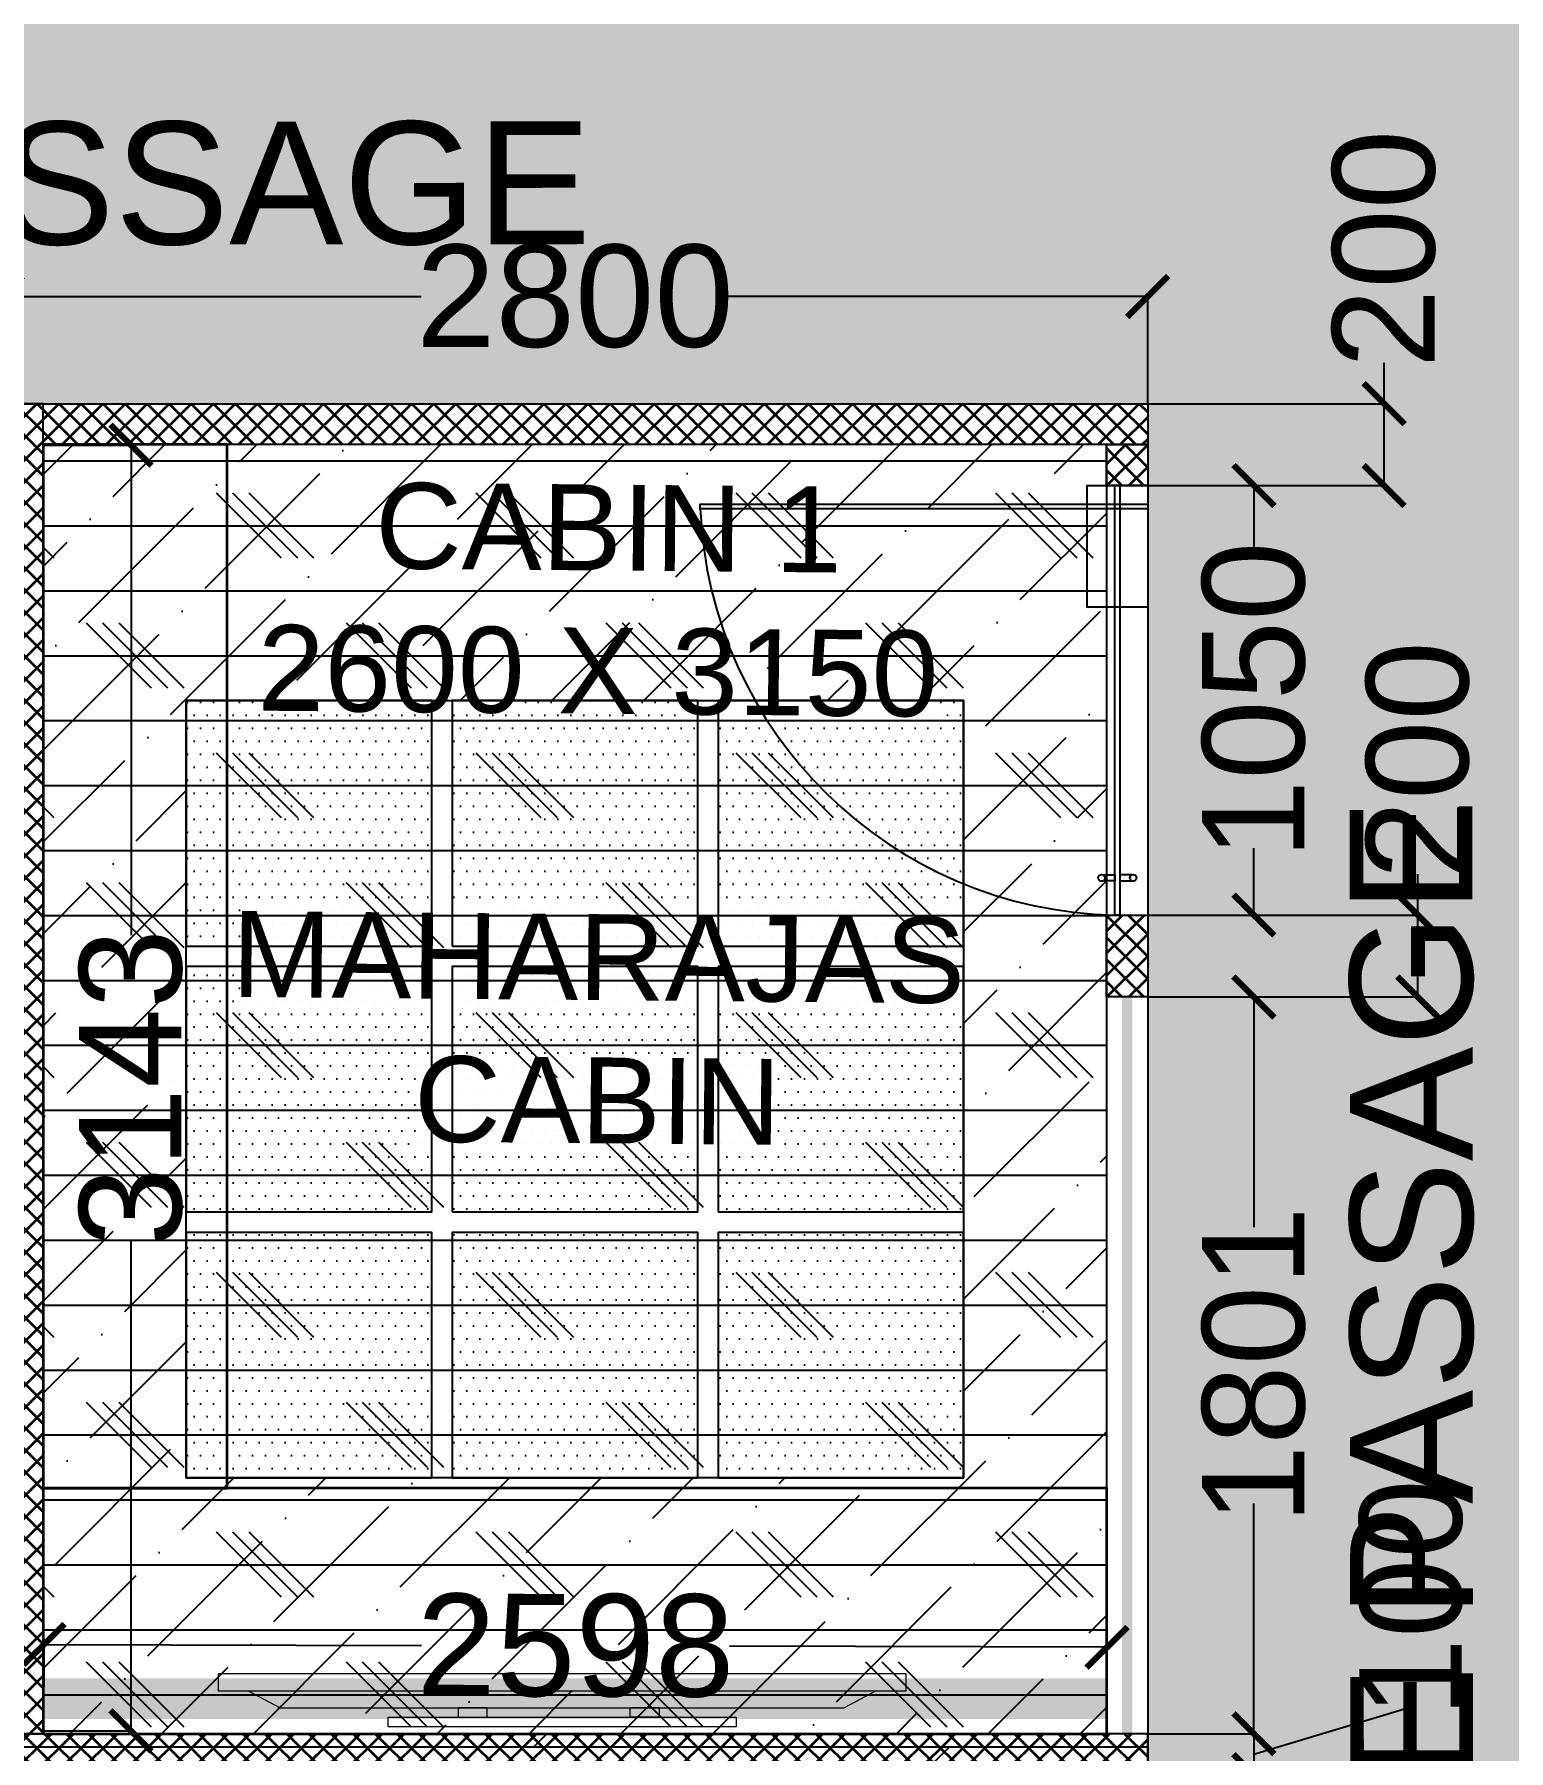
# Model space of a CAD drawing. Header units: millimetres. Extents: x 263321 to 4958806, y 33647 to 987811.
# Drawn here: x 2391690 to 2395294, y 492641 to 496836 of the extents above; entities that cross this region are included whole.
import ezdxf

# ---------------------------------------------------------------- set-up
doc = ezdxf.new("R2010")
doc.units = ezdxf.units.MM
doc.header["$PDMODE"] = 3
for name, color, linetype, lineweight in [('A-DOOR-FULL', 40, 'Continuous', 18), ('A-GLASS PARTITION', 5, 'Continuous', 18), ('A-GYPSUM PARTITION', 250, 'Continuous', 35), ('CABLE TRAY POWER', 1, 'Continuous', 35), ('TOA- AV', 7, 'Continuous', 9)]:
    doc.layers.add(name, color=color, linetype=linetype, lineweight=lineweight)
for name, color, linetype in [('CEILING TOA', 7, 'Continuous'), ('CH - MAN', 8, 'Continuous'), ('DOOR', 5, 'Continuous'), ('FIN WALL GRAPHIC', 10, 'Continuous'), ('FLOORING TOA', 7, 'Continuous'), ('PARTITION DIM.', 250, 'Continuous'), ('PARTITION GYPSUM', 250, 'Continuous'), ('TEXT', 250, 'Continuous')]:
    doc.layers.add(name, color=color, linetype=linetype)
doc.styles.add('ARIAL', font='arial.ttf')
doc.styles.get("Standard").update_dxf_attribs({"font": 'arial.ttf'})
doc.styles.add('TEXT @ 150', font='arial.ttf', dxfattribs={"height": 225})
doc.dimstyles.new('DIM @ 150', dxfattribs={"dimtxt": 225, "dimasz": 100, "dimexe": 1, "dimexo": 0, "dimgap": 0.5, "dimtad": 0, "dimdec": 0, "dimzin": 0, "dimdsep": 46, "dimtxsty": 'TEXT @ 150', "dimblk": 'ARCHTICK', "dimcen": -2, "dimclrd": 8, "dimclre": 8, "dimclrt": 7, "dimadec": 0, "dimazin": 0, "dimtfac": 1, "dimtdec": 0, "dimtofl": 0, "dimtmove": 0, "dimatfit": 3, "dimldrblk": 'OPEN90', "dimfxl": 1, "dimtolj": 1, "dimtzin": 0, "dimlwd": -1, "dimlwe": -1, "dimarcsym": 0})
pattern_1 = [(45, (13069.08, -8478.743), (-26.94076836, 26.94076836), []), (135, (13069.08, -8478.743), (-26.94076836, -26.94076836), [])]
pattern_2 = [(0, (13069.078, -8478.743), (15.875, 31.75), [0, -31.75])]

# ---------------------------------------------------------------- blocks, each defined once
blk = doc.blocks.new('_ArchTick')
at = {"color": 0, "linetype": 'ByBlock', "const_width": 0.15}
blk.add_lwpolyline([(-0.5, -0.5), (0.5, 0.5)], dxfattribs=at)
blk = doc.blocks.new('*D594')
at = {"layer": 'Defpoints', "color": 0, "transparency": 16777216}
for p in [(2391713.8, 492900.4), (2391713.2, 492689.2), (2394311.6, 492682)]:
    blk.add_point(p, dxfattribs=at)
at = {"layer": 'PARTITION DIM.', "color": 8, "transparency": 16777216}
for p, q in [((2391713.2, 492689.2), (2391713.8, 492901.4)), ((2391713.8, 492900.4), (2392636.8, 492897.8)), ((2394312.2, 492893.2), (2393389.2, 492895.7)), ((2394311.6, 492682), (2394312.2, 492894.2))]:
    blk.add_line(p, q, dxfattribs=at)
at = {"layer": 'PARTITION DIM.', "color": 8, "transparency": 16777216, "xscale": 100, "yscale": 100, "zscale": 100}
for p, rotation in [((2391713.8, 492900.4), 179.8412100249086), ((2394312.2, 492893.2), 359.8412100249087)]:
    blk.add_blockref('_ArchTick', p, dxfattribs=dict(at, rotation=rotation))
at = {"layer": 'PARTITION DIM.', "color": 7, "transparency": 16777216, "insert": (2393013, 492896.8), "char_height": 250, "attachment_point": 5, "rotation": 359.8412}
blk.add_mtext('\\A1;2598', dxfattribs=at)
blk = doc.blocks.new('_Open90')
at = {"color": 0, "linetype": 'ByBlock'}
for p, q in [((-0.5, 0.5), (0, 0)), ((0, 0), (-1, 0)), ((0, 0), (-0.5, -0.5))]:
    blk.add_line(p, q, dxfattribs=at)
blk = doc.blocks.new('*D598')
at = {"layer": 'Defpoints', "color": 0, "transparency": 16777216}
for p in [(2391713.2, 495831.8), (2391926.5, 495831.8), (2391713.2, 492689.2)]:
    blk.add_point(p, dxfattribs=at)
at = {"layer": 'PARTITION DIM.', "color": 8, "transparency": 16777216}
for p, q in [((2391713.2, 495831.8), (2391927.5, 495831.8)), ((2391926.5, 495831.8), (2391926.5, 494634.2)), ((2391926.5, 492689.2), (2391926.5, 493886.8)), ((2391713.2, 492689.2), (2391927.5, 492689.2))]:
    blk.add_line(p, q, dxfattribs=at)
at = {"layer": 'PARTITION DIM.', "color": 8, "transparency": 16777216, "xscale": 100, "yscale": 100, "zscale": 100}
for p, rotation in [((2391926.5, 495831.8), 90), ((2391926.5, 492689.2), 270)]:
    blk.add_blockref('_ArchTick', p, dxfattribs=dict(at, rotation=rotation))
at = {"layer": 'PARTITION DIM.', "color": 7, "transparency": 16777216, "insert": (2391926.5, 494260.5), "char_height": 250, "attachment_point": 5, "rotation": 90}
blk.add_mtext('\\A1;3143', dxfattribs=at)
blk = doc.blocks.new('*D625')
at = {"layer": 'Defpoints', "color": 0, "transparency": 16777216}
for p in [(2394411.6, 496195.3), (2391611.6, 495933.1), (2394411.6, 495933.1)]:
    blk.add_point(p, dxfattribs=at)
at = {"layer": 'PARTITION DIM.', "color": 8, "transparency": 16777216}
for p, q in [((2391611.6, 495933.1), (2391611.6, 496196.3)), ((2391611.6, 496195.3), (2392636.1, 496195.3)), ((2394411.6, 496195.3), (2393387.1, 496195.3)), ((2394411.6, 495933.1), (2394411.6, 496196.3))]:
    blk.add_line(p, q, dxfattribs=at)
at = {"layer": 'PARTITION DIM.', "color": 8, "transparency": 16777216, "xscale": 100, "yscale": 100, "zscale": 100, "rotation": 180}
blk.add_blockref('_ArchTick', (2391611.6, 496195.3), dxfattribs=at)
at = {"layer": 'PARTITION DIM.', "color": 8, "transparency": 16777216, "xscale": 100, "yscale": 100, "zscale": 100}
blk.add_blockref('_ArchTick', (2394411.6, 496195.3), dxfattribs=at)
at = {"layer": 'PARTITION DIM.', "color": 7, "transparency": 16777216, "insert": (2393011.6, 496195.3), "char_height": 250, "attachment_point": 5}
blk.add_mtext('\\A1;2800', dxfattribs=at)
blk = doc.blocks.new('*D659')
at = {"layer": 'Defpoints', "color": 0, "transparency": 16777216}
for p in [(2394411.6, 495933.1), (2394411.6, 495733.1), (2394989.5, 495733.1)]:
    blk.add_point(p, dxfattribs=at)
at = {"layer": 'PARTITION DIM.', "color": 8, "transparency": 16777216}
for p, q in [((2394989.5, 495933.1), (2394989.5, 496033.1)), ((2394411.6, 495933.1), (2394990.5, 495933.1)), ((2394989.5, 495733.1), (2394989.5, 495933.1)), ((2394411.6, 495733.1), (2394990.5, 495733.1))]:
    blk.add_line(p, q, dxfattribs=at)
at = {"layer": 'PARTITION DIM.', "color": 8, "transparency": 16777216, "xscale": 100, "yscale": 100, "zscale": 100}
for p, rotation in [((2394989.5, 495933.1), 90), ((2394989.5, 495733.1), 270)]:
    blk.add_blockref('_ArchTick', p, dxfattribs=dict(at, rotation=rotation))
at = {"layer": 'PARTITION DIM.', "color": 7, "transparency": 16777216, "insert": (2394989.5, 496311.4), "char_height": 250, "attachment_point": 5, "rotation": 90}
blk.add_mtext('\\A1;200', dxfattribs=at)
blk = doc.blocks.new('*D660')
at = {"layer": 'Defpoints', "color": 0, "transparency": 16777216}
for p in [(2394410.8, 495733.1), (2394411.6, 494683.1), (2394671.3, 494683.1)]:
    blk.add_point(p, dxfattribs=at)
at = {"layer": 'PARTITION DIM.', "color": 8, "transparency": 16777216}
for p, q in [((2394410.8, 495733.1), (2394672.3, 495733.1)), ((2394671.3, 495733.1), (2394671.3, 495569.7)), ((2394671.3, 494683.1), (2394671.3, 494846.4)), ((2394411.6, 494683.1), (2394672.3, 494683.1))]:
    blk.add_line(p, q, dxfattribs=at)
at = {"layer": 'PARTITION DIM.', "color": 8, "transparency": 16777216, "xscale": 100, "yscale": 100, "zscale": 100}
for p, rotation in [((2394671.3, 495733.1), 90), ((2394671.3, 494683.1), 270)]:
    blk.add_blockref('_ArchTick', p, dxfattribs=dict(at, rotation=rotation))
at = {"layer": 'PARTITION DIM.', "color": 7, "transparency": 16777216, "insert": (2394671.3, 495208.1), "char_height": 250, "attachment_point": 5, "rotation": 90}
blk.add_mtext('\\A1;1050', dxfattribs=at)
blk = doc.blocks.new('*D661')
at = {"layer": 'Defpoints', "color": 0, "transparency": 16777216}
for p in [(2394411.6, 494483), (2394411.6, 492682), (2394671.3, 492682)]:
    blk.add_point(p, dxfattribs=at)
at = {"layer": 'PARTITION DIM.', "color": 8, "transparency": 16777216}
for p, q in [((2394411.6, 494483), (2394672.3, 494483)), ((2394671.3, 494483), (2394671.3, 493920.4)), ((2394671.3, 492682), (2394671.3, 493244.6)), ((2394411.6, 492682), (2394672.3, 492682))]:
    blk.add_line(p, q, dxfattribs=at)
at = {"layer": 'PARTITION DIM.', "color": 8, "transparency": 16777216, "xscale": 100, "yscale": 100, "zscale": 100}
for p, rotation in [((2394671.3, 494483), 90), ((2394671.3, 492682), 270)]:
    blk.add_blockref('_ArchTick', p, dxfattribs=dict(at, rotation=rotation))
at = {"layer": 'PARTITION DIM.', "color": 7, "transparency": 16777216, "insert": (2394671.3, 493582.5), "char_height": 250, "attachment_point": 5, "rotation": 90}
blk.add_mtext('\\A1;1801', dxfattribs=at)
blk = doc.blocks.new('*D662')
at = {"layer": 'Defpoints', "color": 0, "transparency": 16777216}
for p in [(2394411.6, 492682), (2394411.6, 492582), (2394671.3, 492582)]:
    blk.add_point(p, dxfattribs=at)
at = {"layer": 'PARTITION DIM.', "color": 8, "transparency": 16777216}
for p, q in [((2394671.3, 492632), (2395056, 492747.4)), ((2395056, 492747.4), (2395056, 492748.4)), ((2394411.6, 492682), (2394672.3, 492682)), ((2394671.3, 492682), (2394671.3, 492582)), ((2394411.6, 492582), (2394672.3, 492582))]:
    blk.add_line(p, q, dxfattribs=at)
at = {"layer": 'PARTITION DIM.', "color": 8, "transparency": 16777216, "xscale": 100, "yscale": 100, "zscale": 100}
for p, rotation in [((2394671.3, 492682), 90), ((2394671.3, 492582), 270)]:
    blk.add_blockref('_ArchTick', p, dxfattribs=dict(at, rotation=rotation))
at = {"layer": 'PARTITION DIM.', "color": 7, "transparency": 16777216, "insert": (2395056, 493012.9), "char_height": 250, "attachment_point": 5, "rotation": 90}
blk.add_mtext('\\A1;100', dxfattribs=at)
blk = doc.blocks.new('door-3f-01')
at = {"layer": 'A-GLASS PARTITION', "color": 5}
blk.add_line((-36, 0), (-36, 4), dxfattribs=at)
at = {"layer": 'DOOR', "elevation": 0}
blk.add_lwpolyline([(-1.95, 37.5), (-1.55, 37.5), (-1.55, 0), (-1.95, 0)], close=True, dxfattribs=at)
at = {"layer": 'DOOR', "color": 252, "true_color": 0x939598}
blk.add_lwpolyline([(0, 0), (-10.2, 0), (-10.2, 5.08), (0, 5.08), (0, 0)], dxfattribs=at)
at = {"layer": 'DOOR'}
for points in [[(-32.64, 3.74), (-32.64, 2.74), (-33.14, 2.74), (-33.14, 3.74)], [(-32.64, 1.34), (-32.64, 2.34), (-33.14, 2.34), (-33.14, 1.34)]]:
    blk.add_lwpolyline(points, dxfattribs=at)
blk.add_lwpolyline([(-36, 2.34), (-36, 2.74), (0, 2.74), (0, 2.34)], close=True, dxfattribs=at)
for centre in [(-32.89, 3.86), (-32.89, 1.22)]:
    blk.add_circle(centre, 0.278, dxfattribs=at)
at = {"layer": 'DOOR', "color": 252, "true_color": 0x939598}
blk.add_arc((-0.52, 2.04, 0), 35.48, 92.2973, 178.8766, dxfattribs=at)
blk = doc.blocks.new('*D715')
at = {"layer": 'Defpoints', "color": 0, "transparency": 16777216}
for p in [(2394411.6, 494683), (2395072, 494683), (2394411.6, 494483)]:
    blk.add_point(p, dxfattribs=at)
at = {"layer": 'PARTITION DIM.', "color": 8, "transparency": 16777216}
for p, q in [((2395072, 494683), (2395072, 494783)), ((2394411.6, 494683), (2395073, 494683)), ((2395072, 494483), (2395072, 494683)), ((2394411.6, 494483), (2395073, 494483))]:
    blk.add_line(p, q, dxfattribs=at)
at = {"layer": 'PARTITION DIM.', "color": 8, "transparency": 16777216, "xscale": 100, "yscale": 100, "zscale": 100}
for p, rotation in [((2395072, 494683), 90), ((2395072, 494483), 270)]:
    blk.add_blockref('_ArchTick', p, dxfattribs=dict(at, rotation=rotation))
at = {"layer": 'PARTITION DIM.', "color": 7, "transparency": 16777216, "insert": (2395072, 495061.4), "char_height": 250, "attachment_point": 5, "rotation": 90}
blk.add_mtext('\\A1;200', dxfattribs=at)
blk = doc.blocks.new('A$C60412B90')
at = {"layer": 'TOA- AV', "color": 30, "true_color": 0xf8991e}
blk.add_line((256.5, 111), (986.5, 111), dxfattribs=at)
at = {"layer": 'TOA- AV', "color": 6}
for p, q in [((-37.2, 55.5), (29.9, 91)), ((1280.2, 55.5), (1213.1, 91)), ((-100, 55.5), (1343, 55.5))]:
    blk.add_line(p, q, dxfattribs=at)
at = {"layer": 'TOA- AV', "color": 30, "true_color": 0xf8991e}
for points in [[(986.5, 111), (986.5, 131), (256.5, 131), (256.5, 111)], [(403.4, 91), (464.2, 91)], [(825.1, 91), (764.2, 91)]]:
    blk.add_lwpolyline(points, dxfattribs=at)
for points in [[(403.4, 111), (464.2, 111), (464.2, 91), (403.4, 91)], [(825.1, 111), (764.2, 111), (764.2, 91), (825.1, 91)]]:
    blk.add_lwpolyline(points, close=True, dxfattribs=at)
at = {"layer": 'TOA- AV', "color": 6}
for points in [[(29.9, 91), (1213.1, 91)], [(1343, 55.5), (1343, 20), (-100, 20), (-100, 55.5)]]:
    blk.add_lwpolyline(points, dxfattribs=at)

msp = doc.modelspace()

# ---------------------------------------------------------------- hatches: boundary and pattern name
at = {"layer": 'A-GYPSUM PARTITION', "true_color": 0x636466}
h = msp.add_hatch(dxfattribs=at)
h.set_pattern_fill('ANSI37', color=251, scale=12)
h.set_pattern_definition(pattern_1)
h.paths.add_polyline_path([(2391711.6, 495933.1), (2391611.6, 495933.1), (2391611.6, 492682), (2391711.6, 492682)])
h = msp.add_hatch(dxfattribs=at)
h.set_pattern_fill('ANSI37', color=251, scale=12)
h.set_pattern_definition(pattern_1)
h.paths.add_polyline_path([(2394411.6, 495833.1), (2391711.6, 495833.1), (2391711.6, 495933.1), (2394411.6, 495933.1)])
h = msp.add_hatch(dxfattribs=at)
h.set_pattern_fill('ANSI37', color=251, scale=12, angle=-90)
h.set_pattern_definition([(315, (1889998.975, 2867616.454), (26.94076836, 26.94076836), []), (45, (1889998.975, 2867616.454), (-26.94076836, 26.94076836), [])])
h.paths.add_polyline_path([(2394411.6, 495833.1), (2394411.6, 495733), (2394310.8, 495733), (2394310.8, 495833.1)])
h = msp.add_hatch(dxfattribs=at)
h.set_pattern_fill('ANSI37', color=251, scale=12, angle=-90)
h.set_pattern_definition([(315, (1889998.976, 2866366.464), (26.94076836, 26.94076836), []), (45, (1889998.976, 2866366.464), (-26.94076836, 26.94076836), [])])
h.paths.add_polyline_path([(2394411.6, 494683), (2394411.6, 494483), (2394310.8, 494483), (2394310.8, 494683)])
h = msp.add_hatch(dxfattribs=at)
h.set_pattern_fill('ANSI37', color=251, scale=12)
h.set_pattern_definition(pattern_1)
h.paths.add_polyline_path([(2394411.6, 492682), (2388131.6, 492682), (2388131.6, 492582), (2394411.6, 492582)])
at = {"layer": 'CEILING TOA', "true_color": 0x939598}
h = msp.add_hatch(dxfattribs=at)
h.set_pattern_fill('ANSI36', color=252, scale=50)
h.set_pattern_definition([(45, (13069.08, -8478.74), (84.189901, 308.696304), [396.875, -79.375, 0, -79.375])])
h.paths.add_polyline_path([(2392061.6, 495207.5), (2393961.6, 495207.5), (2393961.6, 493307.5), (2392061.6, 493307.5)], flags=16)
h.paths.add_polyline_path([(2394311.6, 495833.1), (2391711.6, 495833.1), (2391711.6, 492682), (2394311.6, 492682)])
h = msp.add_hatch(dxfattribs=at)
h.set_pattern_fill('DOTS', color=252, scale=20)
h.set_pattern_definition(pattern_2)
h.paths.add_polyline_path([(2393961.6, 493907.5), (2393361.6, 493907.5), (2393361.6, 493307.5), (2393961.6, 493307.5)], flags=17)
h.paths.add_polyline_path([(2392661.6, 495207.5), (2392061.6, 495207.5), (2392061.6, 494607.5), (2392661.6, 494607.5)], flags=17)
h.paths.add_polyline_path([(2393361.6, 493307.5), (2393961.6, 493307.5), (2393961.6, 493907.5), (2393361.6, 493907.5)])
h.paths.add_polyline_path([(2393361.6, 493957.5), (2393961.6, 493957.5), (2393961.6, 494557.5), (2393361.6, 494557.5)])
h.paths.add_polyline_path([(2393361.6, 494607.5), (2393961.6, 494607.5), (2393961.6, 495207.5), (2393361.6, 495207.5)])
h.paths.add_polyline_path([(2392061.6, 493307.5), (2392661.6, 493307.5), (2392661.6, 493907.5), (2392061.6, 493907.5)])
h.paths.add_polyline_path([(2392711.6, 493307.5), (2393311.6, 493307.5), (2393311.6, 493907.5), (2392711.6, 493907.5)])
h.paths.add_polyline_path([(2392061.6, 493957.5), (2392661.6, 493957.5), (2392661.6, 494557.5), (2392061.6, 494557.5)])
h.paths.add_polyline_path([(2392711.6, 493957.5), (2393311.6, 493957.5), (2393311.6, 494557.5), (2392711.6, 494557.5)])
h.paths.add_polyline_path([(2392061.6, 494607.5), (2392661.6, 494607.5), (2392661.6, 495207.5), (2392061.6, 495207.5)])
h.paths.add_polyline_path([(2392711.6, 494607.5), (2393311.6, 494607.5), (2393311.6, 495207.5), (2392711.6, 495207.5)])
h = msp.add_hatch(dxfattribs=at)
h.set_pattern_fill('DOTS', color=252, scale=20)
h.set_pattern_definition(pattern_2)
h.paths.add_polyline_path([(2392061.6, 494607.5), (2392661.6, 494607.5), (2392661.6, 495207.5), (2392061.6, 495207.5)])
h.paths.add_polyline_path([(2393361.6, 493307.5), (2393961.6, 493307.5), (2393961.6, 493907.5), (2393361.6, 493907.5)])
at = {"layer": 'FLOORING TOA', "true_color": 0xc7c8ca}
h = msp.add_hatch(dxfattribs=at)
h.set_pattern_fill('EARTH', color=9, scale=120)
edge = h.paths.add_edge_path()
edge.add_line((2399150.3, 470683.1), (2406751.6, 470683.1))
edge.add_line((2406751.6, 470683.1), (2406751.6, 489283.1))
edge.add_line((2406751.6, 489283.1), (2406777, 491421.9))
edge.add_line((2406777, 491421.9), (2410711.6, 491383.1))
edge.add_line((2410711.6, 491383.1), (2410711.6, 490662.8))
edge.add_line((2410711.6, 490662.8), (2412251.6, 490662.8))
edge.add_line((2412251.6, 490662.8), (2412251.6, 491383.1))
edge.add_line((2412251.6, 491383.1), (2413501.6, 491383.1))
edge.add_line((2413501.6, 491383.1), (2413501.6, 490641.9))
edge.add_line((2413501.6, 490641.9), (2414541.6, 490641.9))
edge.add_line((2414541.6, 490641.9), (2414541.6, 491383.1))
edge.add_line((2414541.6, 491383.1), (2419059.8, 491383.1))
edge.add_line((2419059.8, 491383.1), (2419290.9, 492883.1))
edge.add_line((2419290.9, 492883.1), (2413191.6, 492883.1))
edge.add_line((2413191.6, 492883.1), (2413191.6, 495458.2))
edge.add_line((2413191.6, 495458.2), (2416206.2, 495458.2))
edge.add_line((2416206.2, 495458.2), (2416206.2, 496558.2))
edge.add_line((2416206.2, 496558.2), (2413191.6, 496558.2))
edge.add_line((2413191.6, 496558.2), (2413191.6, 498963.1))
edge.add_line((2413191.6, 498963.1), (2411651.6, 498963.1))
edge.add_line((2411651.6, 498963.1), (2411651.6, 492883.1))
edge.add_line((2411651.6, 492883.1), (2404451.6, 492883.1))
edge.add_line((2404451.6, 492883.1), (2404452.6, 502283.1))
edge.add_line((2404452.6, 502283.1), (2402951.6, 502283.1))
edge.add_line((2402951.6, 502283.1), (2402951.4, 497183.5))
edge.add_line((2402951.4, 497183.5), (2402951.6, 497133.1))
edge.add_line((2402951.6, 497133.1), (2399951.6, 497133.1))
edge.add_line((2399951.6, 497133.1), (2399951.6, 505326.9))
edge.add_arc((2397396.4, -38564.5), 543897.4, 89.730828, 95.307778)
edge.add_line((2347082.8, 503000.8), (2347082.9, 472483.1))
edge.add_line((2347082.9, 472483.1), (2343851.6, 472483.1))
edge.add_line((2343851.6, 472483.1), (2343851.6, 458383.2))
edge.add_line((2343851.6, 458383.2), (2354252.4, 458383.2))
edge.add_line((2354252.4, 458383.2), (2354252.7, 455753.4))
edge.add_arc((2374151.3, 141679.3), 314703.8, 88.069715, 93.625218, ccw=False)
edge.add_line((2384751.6, 456204.5), (2384751.6, 459200.3))
edge.add_line((2384751.6, 459200.3), (2394751.8, 459200.3))
edge.add_line((2394751.8, 459200.3), (2394749.6, 457484.3))
edge.add_line((2394749.6, 457484.3), (2395751.6, 457483.1))
edge.add_line((2395751.6, 457483.1), (2395751.6, 458383.1))
edge.add_line((2395751.6, 458383.1), (2396651.6, 458383.1))
edge.add_line((2396651.6, 458383.1), (2396651.6, 459197.4))
edge.add_line((2396651.6, 459197.4), (2399811.2, 459198))
edge.add_line((2399811.2, 459198), (2399811.2, 460833.1))
edge.add_line((2399811.2, 460833.1), (2398551.6, 460833.1))
edge.add_line((2398551.6, 460833.1), (2398551.6, 466883.1))
edge.add_line((2398551.6, 466883.1), (2403551.7, 466883.1))
edge.add_line((2403551.7, 466883.1), (2403551.7, 465533.1))
edge.add_line((2403551.7, 465533.1), (2407851.7, 465533.1))
edge.add_line((2407851.7, 465533.1), (2407851.7, 460783.1))
edge.add_line((2407851.7, 460783.1), (2409491.6, 460783.1))
edge.add_line((2409491.6, 460783.1), (2409496.3, 466883.1))
edge.add_line((2409496.3, 466883.1), (2415285.8, 466883.1))
edge.add_line((2415285.8, 466883.1), (2415516.9, 468383.1))
edge.add_line((2415516.9, 468383.1), (2399151.6, 468383.1))
edge.add_arc((2399151.6, 468983.1), 600, 180.0002, 269.9977, ccw=False)
edge.add_line((2398551.6, 468983.1), (2398551.6, 470083.1))
edge.add_arc((2399151.6, 470083.1), 600, 90.125, 179.9999, ccw=False)
edge = h.paths.add_edge_path(flags=16)
edge.add_line((2350804.3, 495933.1), (2349254.3, 495933.1))
edge.add_arc((2349254.3, 495533.1), 400, 90.0003, 179.7889)
edge.add_line((2348854.3, 495534.5), (2348854.3, 492844.4))
edge.add_line((2348854.3, 492844.4), (2350804.3, 492844.4))
edge.add_line((2350804.3, 492844.4), (2350804.3, 495933.1))
h.paths.add_polyline_path([(2380451.6, 495933.1), (2394411.6, 495933.1), (2394411.6, 489283.1), (2388129.7, 489289.9), (2388129.7, 487283.1), (2379984.7, 487283), (2379984.7, 489283.1), (2380551.6, 489283.1)], flags=16)
edge = h.paths.add_edge_path(flags=16)
edge.add_line((2404951.6, 487283.1), (2348951.6, 487283.1))
edge.add_arc((2348951.6, 486983.1), 300, 90, 179.997)
edge.add_line((2348651.6, 486983.1), (2348650.9, 472483.1))
edge.add_line((2348650.9, 472483.1), (2404951.6, 472483.1))
edge.add_line((2404951.6, 472483.1), (2404951.6, 487283.1))
h.paths.add_polyline_path([(2396751.6, 460833.1), (2396751.6, 464283.1)], flags=16)
at = {"layer": 'FLOORING TOA', "true_color": 0x2776bb}
h = msp.add_hatch(dxfattribs=at)
h.set_pattern_fill('CORK', color=152, scale=50)
h.set_pattern_definition([(0, (90021.14, 24146.98), (0, 158.75), []), (135, (90100.5, 24067.6), (-317.50014, -317.50014), [224.5065, -224.5065]), (135, (90140.2, 24067.6), (-317.50014, -317.50014), [224.5065, -224.5065]), (135, (90179.9, 24067.6), (-317.50014, -317.50014), [224.5065, -224.5065])])
h.paths.add_polyline_path([(2394311.6, 495833.1), (2391711.6, 495833.1), (2391711.6, 492682), (2394311.6, 492682)])
at = {"layer": 'FLOORING TOA', "true_color": 0xc7c8ca}
h = msp.add_hatch(dxfattribs=at)
h.set_pattern_fill('DOLMIT', color=9, scale=20)
h.set_pattern_definition([(0, (90021.14, 24146.98), (0, 127), []), (45, (90021.14, 24146.98), (-253.999827, 253.999827), [179.60512, -359.210245])])
h.paths.add_polyline_path([(2394411.6, 492682), (2388131.6, 492682), (2388131.6, 492582), (2394411.6, 492582)])

# ---------------------------------------------------------------- linework, layer by layer
at = {"layer": 'A-GLASS PARTITION', "linetype": 'ByBlock', "ltscale": 5}
for p, q in [((2394310.8, 495733.1), (2394310.8, 495833.1)), ((2394310.8, 495833.1), (2394310.8, 495733)), ((2394311.6, 495733.1), (2394311.6, 495833.1)), ((2394411.6, 495733.1), (2394411.6, 495833.1)), ((2394410.8, 495733.1), (2394310.8, 495733.1)), ((2394410.8, 495733), (2394310.8, 495733)), ((2394411.6, 495733.1), (2394311.6, 495733.1)), ((2394410.8, 494683.1), (2394309.5, 494683.1)), ((2394310.8, 494683.7, 0.1), (2394410.8, 494683.7, 0)), ((2394311.6, 492682), (2394311.6, 494683.1)), ((2394411.6, 494683.1), (2394311.6, 494683.1)), ((2394411.6, 494683.1), (2394411.6, 492682))]:
    msp.add_line(p, q, dxfattribs=at)
at = {"layer": 'A-GLASS PARTITION', "linetype": 'ByBlock', "ltscale": 5, "const_width": 25, "elevation": 0}
for points in [[(2394360.4, 494683), (2394360.4, 494683.7)], [(2394361.5, 492682), (2394361.2, 494483)]]:
    msp.add_lwpolyline(points, dxfattribs=at)
at = {"layer": 'CABLE TRAY POWER', "elevation": 0}
for points in [[(2391711.6, 493282), (2392161.6, 493282), (2392161.6, 495833.1), (2391711.6, 495833.1)], [(2394311.6, 492682), (2394311.6, 493282), (2391711.6, 493282), (2391711.6, 492682)]]:
    msp.add_lwpolyline(points, close=True, dxfattribs=at)
at = {"layer": 'CEILING TOA', "elevation": 0}
for points in [[(2380451.6, 495933.1), (2394411.6, 495933.1), (2394411.6, 489283.1), (2394411.6, 489289.9), (2394411.6, 487283.1), (2380453, 487283.1), (2380451.6, 489287.4)], [(2394311.6, 495833.1), (2391711.6, 495833.1), (2391711.6, 492682), (2394311.6, 492682)], [(2392061.6, 494607.5), (2392661.6, 494607.5), (2392661.6, 495207.5), (2392061.6, 495207.5)], [(2392061.6, 495207.5), (2393961.6, 495207.5), (2393961.6, 493307.5), (2392061.6, 493307.5)], [(2392711.6, 494607.5), (2393311.6, 494607.5), (2393311.6, 495207.5), (2392711.6, 495207.5)], [(2393361.6, 494607.5), (2393961.6, 494607.5), (2393961.6, 495207.5), (2393361.6, 495207.5)], [(2392061.6, 493957.5), (2392661.6, 493957.5), (2392661.6, 494557.5), (2392061.6, 494557.5)], [(2392711.6, 493957.5), (2393311.6, 493957.5), (2393311.6, 494557.5), (2392711.6, 494557.5)], [(2393361.6, 493957.5), (2393961.6, 493957.5), (2393961.6, 494557.5), (2393361.6, 494557.5)], [(2392061.6, 493307.5), (2392661.6, 493307.5), (2392661.6, 493907.5), (2392061.6, 493907.5)], [(2392711.6, 493307.5), (2393311.6, 493307.5), (2393311.6, 493907.5), (2392711.6, 493907.5)], [(2393361.6, 493307.5), (2393961.6, 493307.5), (2393961.6, 493907.5), (2393361.6, 493907.5)]]:
    msp.add_lwpolyline(points, close=True, dxfattribs=at)
at = {"layer": 'CH - MAN', "color": 18, "true_color": 0x000000}
msp.add_lwpolyline([(2380451.6, 495933.1), (2394411.6, 495933.1), (2394411.6, 489283.1), (2388129.7, 489289.1), (2388129.7, 487282.2), (2379984.7, 487283), (2379984.7, 489283.1), (2380451.6, 489287.4)], close=True, dxfattribs=at)
at = {"layer": 'FIN WALL GRAPHIC', "color": 80, "const_width": 100, "elevation": 0}
msp.add_lwpolyline([(2391711.6, 492767.6), (2394311.6, 492767.6)], dxfattribs=at)
at = {"layer": 'FLOORING TOA'}
msp.add_lwpolyline([(2380451.6, 495933.1), (2394411.6, 495933.1), (2394411.6, 489283.1), (2388129.7, 489289.9), (2388129.7, 487283.1), (2379984.7, 487283), (2379984.7, 489283.1), (2380551.6, 489283.1)], close=True, dxfattribs=at)
at = {"layer": 'PARTITION GYPSUM', "color": 30, "elevation": 0}
for points in [[(2391711.6, 495933.1), (2391611.6, 495933.1), (2391611.6, 492682), (2391711.6, 492682)], [(2394411.6, 495833.1), (2391711.6, 495833.1), (2391711.6, 495933.1), (2394411.6, 495933.1)], [(2394411.6, 495833.1), (2394411.6, 495733), (2394310.8, 495733), (2394310.8, 495833.1)], [(2394411.6, 494683), (2394411.6, 494483), (2394310.8, 494483), (2394310.8, 494683)], [(2394411.6, 492682), (2388131.6, 492682), (2388131.6, 492582), (2394411.6, 492582)]]:
    msp.add_lwpolyline(points, close=True, dxfattribs=at)

# ---------------------------------------------------------------- block references
at = {"layer": 'A-DOOR-FULL', "linetype": 'Continuous', "xscale": 29.16666484490015, "yscale": 29.16666484490015, "zscale": 29.16666484490015, "rotation": 89.99989653425753}
msp.add_blockref('door-3f-01', (2394411.6, 495733.1), dxfattribs=at)
at = {"layer": 'TOA- AV', "color": 0, "xscale": -1.165259826544024, "yscale": 1.165259826544024, "zscale": 1.165259826544024, "rotation": 180.0000573728107}
msp.add_blockref('A$C60412B90', (2392256.2, 492851.6), dxfattribs=at)

# ---------------------------------------------------------------- texts
at = {"layer": 'TEXT', "attachment_point": 7, "style": 'ARIAL'}
for s, insert, char_height, width, rotation in [('\\pi1368.63411;1200 WIDE PASSAGE', (2387420.3, 496315.5), 300, 6931.743, 0.0346), ('\\pi489.32881;CABIN 1 \\P\\pi205.05527;2600 X 3150\\P\\pi1025.71694;\\P\\pi147.68488;MAHARAJAS \\P\\pi596.764;CABIN', (2392020.9, 494131.5), 210, 2051.434, 359.4961), ('\\pi1368.63411;1200 WIDE PASSAGE', (2395213, 489336), 300, 6931.743, 90.0346)]:
    msp.add_mtext(s, dxfattribs=dict(at, insert=insert, char_height=char_height, width=width, rotation=rotation))

# ---------------------------------------------------------------- dimensions: what is measured, and where the dimension line sits
at = {"layer": 'PARTITION DIM.'}
for base, p1, p2, picture, middle in [((2394989.5, 495733.1), (2394411.6, 495933.1), (2394411.6, 495733.1), '*D659', (2394989.5, 496311.4)), ((2395072, 494683), (2394411.6, 494483), (2394411.6, 494683), '*D715', (2395072, 495061.4))]:
    dim = msp.add_linear_dim(base=base, p1=p1, p2=p2, angle=90, dimstyle='DIM @ 150', override={"dimtxt": 250, "dimtxsty": 'Standard', "dimarcsym": 1}, dxfattribs=at)
    dim.commit()
    dim.dimension.update_dxf_attribs({"geometry": picture, "text_midpoint": middle, "dimtype": 160})
dim = msp.add_linear_dim(base=(2394411.6, 496195.3), p1=(2391611.6, 495933.1), p2=(2394411.6, 495933.1), dimstyle='DIM @ 150', override={"dimtxt": 250, "dimtxsty": 'Standard', "dimtmove": 1, "dimarcsym": 1}, dxfattribs=at)
dim.commit()
dim.dimension.update_dxf_attribs({"geometry": '*D625', "text_midpoint": (2393011.6, 496195.3)})
for base, p1, p2, override, picture, middle in [((2391926.5, 495831.8), (2391713.2, 492689.2), (2391713.2, 495831.8), {"dimtxt": 250, "dimtxsty": 'Standard', "dimarcsym": 1}, '*D598', (2391926.5, 494260.5)), ((2394671.3, 494683.1), (2394410.8, 495733.1), (2394411.6, 494683.1), {"dimtxt": 250, "dimtxsty": 'Standard', "dimtmove": 1, "dimarcsym": 1}, '*D660', (2394671.3, 495208.1)), ((2394671.3, 492682), (2394411.6, 494483), (2394411.6, 492682), {"dimtxt": 250, "dimtxsty": 'Standard', "dimtmove": 1, "dimarcsym": 1}, '*D661', (2394671.3, 493582.5)), ((2394671.3, 492582), (2394411.6, 492682), (2394411.6, 492582), {"dimtxt": 250, "dimtxsty": 'Standard', "dimtmove": 1, "dimarcsym": 1}, '*D662', (2395056, 492748.9))]:
    dim = msp.add_linear_dim(base=base, p1=p1, p2=p2, angle=90, dimstyle='DIM @ 150', override=override, dxfattribs=at)
    dim.commit()
    dim.dimension.update_dxf_attribs({"geometry": picture, "text_midpoint": middle})
dim = msp.add_aligned_dim(p1=(2394311.6, 492682), p2=(2391713.2, 492689.2), distance=-211.2, dimstyle='DIM @ 150', override={"dimtxt": 250, "dimtxsty": 'Standard', "dimarcsym": 1}, dxfattribs=at)
dim.commit()
dim.dimension.update_dxf_attribs({"geometry": '*D594', "text_midpoint": (2393013, 492896.8)})

doc.saveas('drawing.dxf')
